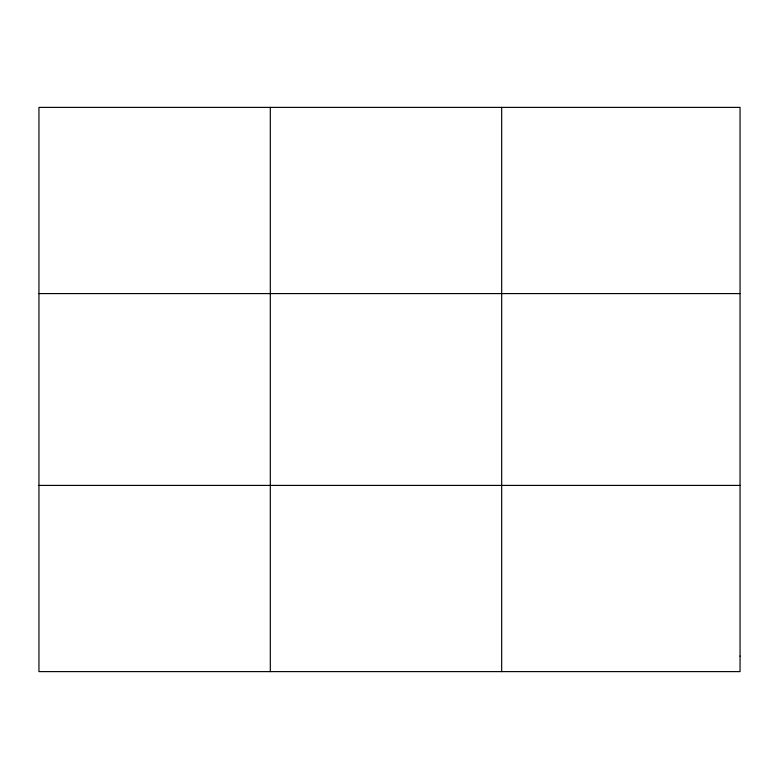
<?xml version="1.0" encoding="UTF-8"?>
<svg xmlns="http://www.w3.org/2000/svg" width="779" height="779" viewBox="0 0 779 779"><rect width="100%" height="100%" fill="white"/><g stroke="black" fill="none" stroke-linecap="round" stroke-linejoin="round"><path stroke-width="1.17" d="M270.313 671.615L270.313 107.385M501.676 671.615L501.676 107.385M38.95 293.586L740.05 293.586M38.95 485.414L740.05 485.414M740.05 656.093L740.05 671.615L38.95 671.615L38.95 107.385L740.05 107.385L740.05 656.093"/></g></svg>
